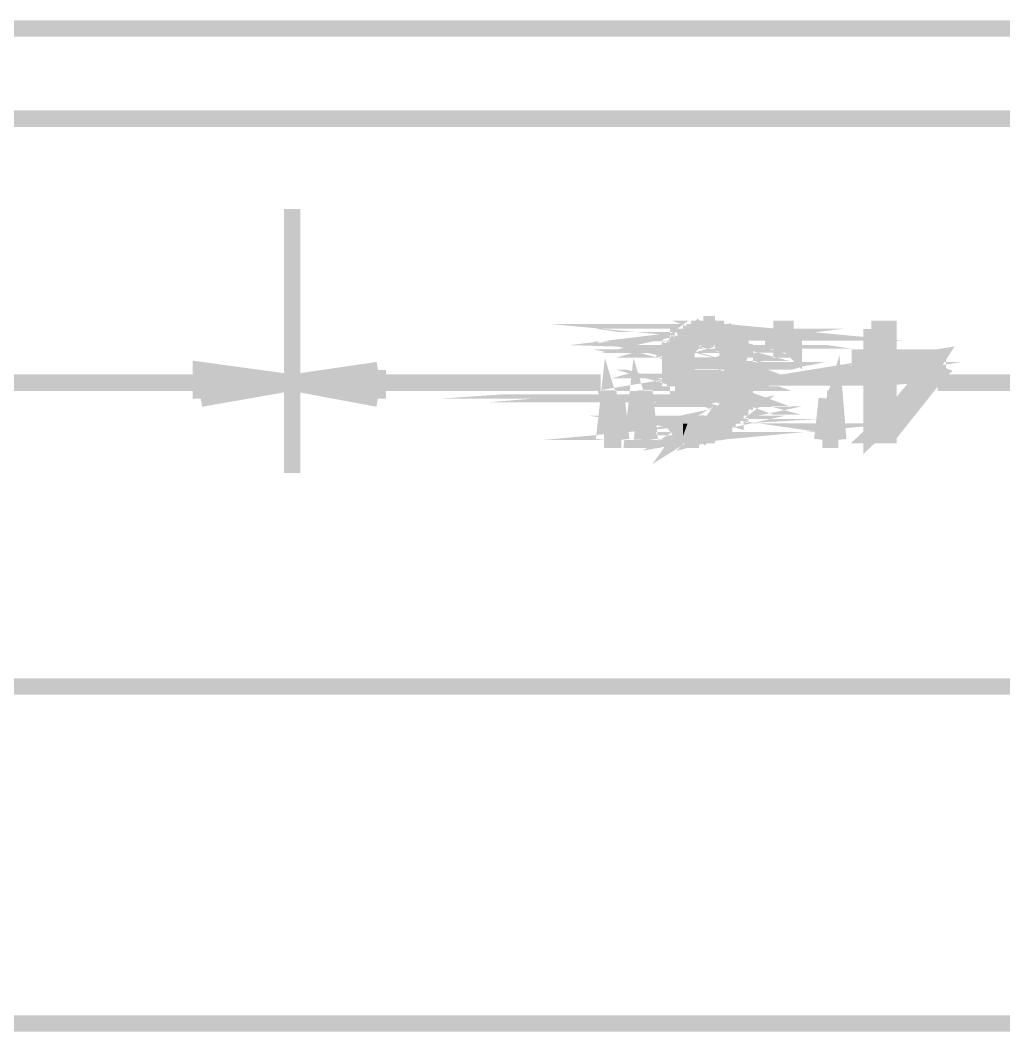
# Model space of a CAD drawing. Header units: inches. Extents: x -524 to 1067, y -71 to 1110.
# Drawn here: x 888.7 to 944.1, y -71.3 to -14.3 of the extents above; entities that cross this region are included whole.
import ezdxf

# ---------------------------------------------------------------- set-up
doc = ezdxf.new("R2010")
doc.units = ezdxf.units.IN
doc.header["$MEASUREMENT"] = 0
doc.layers.add('H', color=7, linetype='Continuous')
doc.layers.add('P', color=7, linetype='Continuous')

msp = doc.modelspace()

# ---------------------------------------------------------------- hatches: boundary and pattern name
at = {"layer": 'H', "linetype": 'Continuous'}
for points in [[(926.2880722165153, -31.92936396956508), (926.4815136245745, -31.6702254795234), (926.9961407667704, -31.6702254795234), (927.1895821748296, -31.47678407146412), (927.8976507250843, -31.47678407146412), (927.8976507250843, -31.6702254795234), (928.346580785297, -31.6702254795234), (928.6057192753392, -31.92936396956508), (926.2880722165153, -31.92936396956508)], [(931.1168077422217, -32.82722408999123), (931.1168077422217, -31.6702254795234), (932.2738063526895, -31.6702254795234), (932.2738063526895, -32.82722408999123), (931.1168077422217, -32.82722408999123)], [(936.7193089001655, -33.27980398809219), (936.7193089001655, -31.6702254795234), (937.6171690205915, -31.6702254795234), (937.6171690205915, -33.27980398809219), (936.7193089001655, -33.27980398809219)], [(925.5800036662608, -32.82722408999123), (925.5800036662608, -32.63743251981989), (926.7406521146163, -32.37829402977821), (926.4815136245745, -32.63743251981989), (925.5800036662608, -32.82722408999123)], [(925.5800036662608, -32.63743251981989), (925.7734450743201, -32.37829402977821), (926.7406521146163, -32.37829402977821), (925.5800036662608, -32.63743251981989)], [(925.7734450743201, -32.37829402977821), (926.9961407667704, -32.11915553973648), (926.9961407667704, -32.37829402977821), (925.7734450743201, -32.37829402977821)], [(925.7734450743201, -32.37829402977821), (926.9961407667704, -32.11915553973648), (927.4487206648714, -32.11915553973648), (925.7734450743201, -32.37829402977821)], [(925.7734450743201, -32.37829402977821), (925.7734450743201, -32.11915553973648), (927.4487206648714, -32.11915553973648), (925.7734450743201, -32.37829402977821)], [(926.0289337264735, -32.11915553973648), (928.7991606833982, -31.92936396956508), (928.7991606833982, -32.11915553973648), (926.0289337264735, -32.11915553973648)], [(926.0289337264735, -32.11915553973648), (926.0289337264735, -31.92936396956508), (928.7991606833982, -31.92936396956508), (926.0289337264735, -32.11915553973648)], [(927.8976507250843, -32.37829402977821), (927.6385122350425, -32.11915553973648), (929.05829917344, -32.37829402977821), (927.8976507250843, -32.37829402977821)], [(929.05829917344, -32.37829402977821), (927.6385122350425, -32.11915553973648), (929.05829917344, -32.11915553973648), (929.05829917344, -32.37829402977821)], [(928.346580785297, -32.63743251981989), (928.1567892151261, -32.37829402977821), (929.3137878255939, -32.37829402977821), (929.3137878255939, -32.63743251981989), (928.346580785297, -32.63743251981989)], [(926.2880722165153, -33.72873404830526), (925.3208651762191, -33.53529264024599), (925.3208651762191, -32.82722408999123), (925.5800036662608, -32.82722408999123), (926.4815136245745, -32.63743251981989), (926.2880722165153, -32.82722408999123), (926.2880722165153, -33.72873404830526)], [(928.6057192753392, -33.0863625800329), (928.6057192753392, -32.82722408999123), (928.346580785297, -32.63743251981989), (929.3137878255939, -32.63743251981989), (929.3137878255939, -32.82722408999123), (929.5072292336531, -32.82722408999123), (928.6057192753392, -33.0863625800329)], [(928.6057192753392, -33.0863625800329), (929.5072292336531, -32.82722408999123), (929.5072292336531, -33.0863625800329), (928.6057192753392, -33.0863625800329)], [(925.3208651762191, -34.24701102838862), (925.3208651762191, -33.53529264024599), (926.2880722165153, -33.72873404830526), (926.2880722165153, -33.98787253834694), (925.3208651762191, -34.24701102838862)], [(928.7991606833982, -34.24701102838862), (928.7991606833982, -33.27980398809219), (928.6057192753392, -33.0863625800329), (929.5072292336531, -33.27980398809219), (929.5072292336531, -33.98787253834694), (929.7663677236949, -33.98787253834694), (929.7663677236949, -34.24701102838862), (928.7991606833982, -34.24701102838862)], [(929.5072292336531, -33.27980398809219), (928.6057192753392, -33.0863625800329), (929.5072292336531, -33.0863625800329), (929.5072292336531, -33.27980398809219)], [(936.0112403499108, -33.98787253834694), (940.387395977516, -33.27980398809219), (940.387395977516, -34.24701102838862), (939.934816079415, -33.98787253834694), (936.0112403499108, -33.98787253834694)], [(936.0112403499108, -33.98787253834694), (937.6171690205915, -33.27980398809219), (940.387395977516, -33.27980398809219), (936.0112403499108, -33.98787253834694)], [(936.0112403499108, -33.98787253834694), (936.0112403499108, -33.27980398809219), (937.6171690205915, -33.27980398809219), (936.0112403499108, -33.98787253834694)], [(898.928887408734, -35.59745104691573), (898.928887408734, -33.98787253834694), (904.0131115865943, -34.69594108860171), (898.928887408734, -35.59745104691573)], [(908.907544194283, -35.59745104691573), (904.0131115865943, -34.69594108860171), (908.907544194283, -33.98787253834694), (908.907544194283, -35.59745104691573)], [(926.4815136245745, -34.69594108860171), (925.5800036662608, -34.43680259856003), (925.3208651762191, -34.43680259856003), (925.3208651762191, -34.24701102838862), (926.2880722165153, -33.98787253834694), (926.2880722165153, -34.43680259856003), (926.4815136245745, -34.43680259856003), (926.4815136245745, -34.69594108860171)], [(937.6171690205915, -36.75444965738352), (939.934816079415, -33.98787253834694), (940.387395977516, -34.24701102838862), (937.6171690205915, -37.72165669768001), (936.7193089001655, -37.72165669768001), (937.6171690205915, -36.75444965738352)], [(937.6171690205915, -36.75444965738352), (936.7193089001655, -37.72165669768001), (936.7193089001655, -33.98787253834694), (937.6171690205915, -33.98787253834694), (937.6171690205915, -36.75444965738352)], [(925.5800036662608, -34.69594108860171), (925.5800036662608, -34.43680259856003), (926.4815136245745, -34.69594108860171), (925.5800036662608, -34.69594108860171)], [(925.5800036662608, -34.88938249666098), (926.9961407667704, -34.69594108860171), (926.9961407667704, -34.88938249666098), (925.5800036662608, -34.88938249666098)], [(925.5800036662608, -34.88938249666098), (925.5800036662608, -34.69594108860171), (926.9961407667704, -34.69594108860171), (925.5800036662608, -34.88938249666098)], [(928.1567892151261, -34.88938249666098), (928.1567892151261, -34.69594108860171), (928.346580785297, -34.69594108860171), (929.5072292336531, -34.88938249666098), (928.1567892151261, -34.88938249666098)], [(929.5072292336531, -34.88938249666098), (928.346580785297, -34.69594108860171), (929.5072292336531, -34.69594108860171), (929.5072292336531, -34.88938249666098)], [(928.6057192753392, -34.69594108860171), (928.7991606833982, -34.43680259856003), (929.7663677236949, -34.43680259856003), (929.5072292336531, -34.69594108860171), (928.6057192753392, -34.69594108860171)], [(928.7991606833982, -34.43680259856003), (929.7663677236949, -34.24701102838862), (929.7663677236949, -34.43680259856003), (928.7991606833982, -34.43680259856003)], [(928.7991606833982, -34.43680259856003), (928.7991606833982, -34.24701102838862), (929.7663677236949, -34.24701102838862), (928.7991606833982, -34.43680259856003)], [(925.7734450743201, -35.14487114881478), (929.5072292336531, -34.88938249666098), (929.5072292336531, -35.14487114881478), (925.7734450743201, -35.14487114881478)], [(925.7734450743201, -35.14487114881478), (925.7734450743201, -34.88938249666098), (929.5072292336531, -34.88938249666098), (925.7734450743201, -35.14487114881478)], [(926.9961407667704, -35.59745104691573), (926.7406521146163, -35.40400963885646), (926.2880722165153, -35.40400963885646), (926.0289337264735, -35.14487114881478), (928.6057192753392, -35.14487114881478), (928.6057192753392, -35.40400963885646), (927.8976507250843, -35.40400963885646), (927.6385122350425, -35.59745104691573), (926.9961407667704, -35.59745104691573)], [(928.7991606833982, -35.40400963885646), (928.7991606833982, -35.14487114881478), (929.5072292336531, -35.14487114881478), (929.5072292336531, -35.59745104691573), (928.6057192753392, -35.85293969906953), (928.6057192753392, -35.59745104691573), (928.7991606833982, -35.40400963885646)], [(921.6527780988683, -37.91509810573928), (921.8462195069276, -35.59745104691573), (922.3608466491235, -35.59745104691573), (922.5542880571822, -37.91509810573928), (921.6527780988683, -37.91509810573928)], [(923.2623566074371, -37.91509810573928), (923.5214950974789, -35.59745104691573), (923.9704251576918, -35.59745104691573), (924.163866565751, -37.91509810573928), (923.2623566074371, -37.91509810573928)], [(929.3137878255939, -36.30551959717049), (928.6057192753392, -36.11207818911121), (928.6057192753392, -35.85293969906953), (929.5072292336531, -35.59745104691573), (929.5072292336531, -35.85293969906953), (929.3137878255939, -36.11207818911121), (929.3137878255939, -36.30551959717049)], [(933.9490819432408, -37.91509810573928), (934.1425233513, -35.59745104691573), (934.5914534115129, -35.59745104691573), (934.8505919015547, -37.91509810573928), (933.9490819432408, -37.91509810573928)], [(928.346580785297, -36.56465808721217), (928.346580785297, -36.30551959717049), (928.6057192753392, -36.11207818911121), (929.3137878255939, -36.30551959717049), (929.05829917344, -36.56465808721217), (929.05829917344, -36.75444965738352), (928.1567892151261, -36.56465808721217), (928.346580785297, -36.56465808721217)], [(926.0289337264735, -37.72165669768001), (926.2880722165153, -37.01358814742525), (926.4815136245745, -37.01358814742525), (926.7406521146163, -37.27272663746692), (926.0289337264735, -37.72165669768001)], [(926.0289337264735, -37.72165669768001), (926.0289337264735, -37.01358814742525), (926.2880722165153, -37.01358814742525), (926.0289337264735, -37.72165669768001)], [(926.9961407667704, -37.27272663746692), (927.1895821748296, -37.01358814742525), (928.6057192753392, -37.27272663746692), (926.9961407667704, -37.27272663746692)], [(928.6057192753392, -37.27272663746692), (927.1895821748296, -37.01358814742525), (928.6057192753392, -37.01358814742525), (928.6057192753392, -37.27272663746692)], [(927.6385122350425, -37.01358814742525), (927.8976507250843, -36.75444965738352), (928.1567892151261, -36.75444965738352), (928.1567892151261, -36.56465808721217), (929.05829917344, -36.75444965738352), (928.7991606833982, -36.75444965738352), (928.7991606833982, -37.01358814742525), (927.6385122350425, -37.01358814742525)], [(926.0289337264735, -37.72165669768001), (928.346580785297, -37.27272663746692), (928.6057192753392, -37.27272663746692), (928.346580785297, -37.27272663746692), (928.346580785297, -37.46251820763828), (926.0289337264735, -37.72165669768001)], [(926.0289337264735, -37.72165669768001), (926.7406521146163, -37.27272663746692), (928.6057192753392, -37.27272663746692), (926.0289337264735, -37.72165669768001)], [(926.0289337264735, -37.72165669768001), (927.8976507250843, -37.46251820763828), (927.8976507250843, -37.72165669768001), (926.0289337264735, -37.72165669768001)], [(926.0289337264735, -37.72165669768001), (927.8976507250843, -37.46251820763828), (928.346580785297, -37.46251820763828), (926.0289337264735, -37.72165669768001)], [(926.2880722165153, -37.91509810573928), (926.0289337264735, -37.72165669768001), (927.1895821748296, -37.72165669768001), (926.9961407667704, -37.91509810573928), (926.2880722165153, -37.91509810573928)]]:
    msp.add_hatch(color=256, dxfattribs=at).paths.add_polyline_path(points)

# ---------------------------------------------------------------- linework, layer by layer
at = {"layer": 'P', "const_width": 0.927058823529412}
for points in [[(952.8771412299475, -14.73862751750396), (372.1112866676501, -14.73862751750396)], [(957.9613654078075, -19.82285169536408), (366.9613654078075, -19.82285169536408)], [(904.0131115865943, -24.91072571111214), (904.0131115865943, -39.78016526646184)], [(904.0131115865943, -24.91072571111214), (904.0131115865943, -39.78016526646184)], [(926.4815136245745, -31.6702254795234), (928.5400221933567, -31.86366688758268), (926.2223751345332, -31.86366688758268), (926.4815136245745, -31.6702254795234)], [(927.1895821748296, -31.41108698948172), (927.8319536431018, -31.6702254795234), (926.9304436847879, -31.6702254795234)], [(926.7406521146163, -31.6702254795234), (928.346580785297, -31.6702254795234), (926.4815136245745, -31.6702254795234)], [(926.4815136245745, -31.6702254795234), (926.7406521146163, -31.6702254795234)], [(928.346580785297, -31.6702254795234), (926.4815136245745, -31.6702254795234)], [(926.4815136245745, -31.6702254795234), (928.346580785297, -31.6702254795234)], [(926.4815136245745, -31.6702254795234), (928.346580785297, -31.6702254795234)], [(928.346580785297, -31.6702254795234), (926.4815136245745, -31.6702254795234), (926.4815136245745, -31.6702254795234), (928.346580785297, -31.6702254795234)], [(926.4815136245745, -31.6702254795234), (928.5400221933567, -31.86366688758268), (928.346580785297, -31.6702254795234)], [(928.0910921331435, -31.6702254795234), (926.7406521146163, -31.6702254795234), (926.9304436847879, -31.6702254795234)], [(928.0910921331435, -31.6702254795234), (926.7406521146163, -31.6702254795234)], [(926.7406521146163, -31.6702254795234), (928.346580785297, -31.6702254795234), (928.0910921331435, -31.6702254795234)], [(926.9304436847879, -31.6702254795234), (927.1895821748296, -31.41108698948172)], [(927.8319536431018, -31.6702254795234), (926.9304436847879, -31.6702254795234), (928.0910921331435, -31.6702254795234), (927.8319536431018, -31.6702254795234)], [(926.9304436847879, -31.6702254795234), (928.0910921331435, -31.6702254795234)], [(927.6385122350425, -31.41108698948172), (927.3830235828889, -31.41108698948172), (927.1895821748296, -31.41108698948172), (927.3830235828889, -31.41108698948172)], [(927.6385122350425, -31.41108698948172), (927.1895821748296, -31.41108698948172)], [(927.1895821748296, -31.41108698948172), (927.8319536431018, -31.41108698948172)], [(927.1895821748296, -31.41108698948172), (927.8319536431018, -31.41108698948172)], [(927.8319536431018, -31.41108698948172), (927.1895821748296, -31.41108698948172), (927.1895821748296, -31.41108698948172), (927.8319536431018, -31.41108698948172)], [(927.1895821748296, -31.41108698948172), (927.8319536431018, -31.6702254795234), (927.8319536431018, -31.41108698948172)], [(927.3830235828889, -31.41108698948172), (927.6385122350425, -31.41108698948172)], [(927.8319536431018, -31.41108698948172), (927.6385122350425, -31.41108698948172)], [(928.346580785297, -31.6702254795234), (928.346580785297, -31.6702254795234)], [(931.1168077422217, -31.6702254795234), (932.2738063526895, -31.6702254795234), (931.1168077422217, -31.6702254795234), (931.1168077422217, -31.6702254795234), (932.2738063526895, -31.6702254795234)], [(931.1168077422217, -31.6702254795234), (932.2738063526895, -32.82722408999123), (932.2738063526895, -31.6702254795234)], [(931.1168077422217, -31.6702254795234), (932.2738063526895, -32.82722408999123)], [(931.1168077422217, -32.82722408999123), (931.1168077422217, -31.6702254795234)], [(937.6171690205915, -33.27980398809218), (936.653611818183, -31.6702254795234)], [(936.653611818183, -31.6702254795234), (936.653611818183, -33.27980398809218)], [(937.6171690205915, -33.27980398809218), (936.653611818183, -31.6702254795234)], [(936.653611818183, -31.6702254795234), (937.6171690205915, -31.6702254795234), (937.6171690205915, -33.27980398809218)], [(925.7734450743201, -32.31259694779581), (927.1895821748296, -32.11915553973648), (927.3830235828889, -32.11915553973648), (925.7734450743201, -32.31259694779581)], [(925.7734450743201, -32.31259694779581), (927.1895821748296, -32.11915553973648), (926.9304436847879, -32.11915553973648)], [(926.7406521146163, -32.31259694779581), (926.4815136245745, -32.57173543783749), (925.5800036662608, -32.57173543783749), (926.7406521146163, -32.31259694779581)], [(927.8319536431018, -32.31259694779581), (928.9926020914579, -32.31259694779581), (927.6385122350425, -32.11915553973648)], [(926.7406521146163, -32.31259694779581), (925.5800036662608, -32.57173543783749), (925.7734450743201, -32.31259694779581)], [(929.2480907436113, -32.31259694779581), (928.346580785297, -32.57173543783749), (929.2480907436113, -32.57173543783749), (929.2480907436113, -32.31259694779581)], [(926.9304436847879, -32.11915553973648), (925.7734450743201, -32.31259694779581), (926.9304436847879, -32.11915553973648)], [(926.9304436847879, -32.11915553973648), (925.7734450743201, -32.31259694779581)], [(927.3830235828889, -32.11915553973648), (925.7734450743201, -32.11915553973648), (928.9926020914579, -32.11915553973648)], [(927.3830235828889, -32.11915553973648), (925.7734450743201, -32.11915553973648), (925.7734450743201, -32.31259694779581), (927.3830235828889, -32.11915553973648)], [(925.7734450743201, -32.11915553973648), (928.9926020914579, -32.11915553973648), (926.0289337264735, -32.11915553973648), (925.7734450743201, -32.11915553973648)], [(926.9304436847879, -32.31259694779581), (925.7734450743201, -32.31259694779581)], [(925.7734450743201, -32.31259694779581), (926.9304436847879, -32.31259694779581)], [(926.7406521146163, -32.31259694779581), (925.7734450743201, -32.31259694779581), (926.7406521146163, -32.31259694779581), (926.7406521146163, -32.31259694779581), (925.7734450743201, -32.31259694779581)], [(926.9304436847879, -32.31259694779581), (925.7734450743201, -32.31259694779581)], [(925.7734450743201, -32.31259694779581), (925.7734450743201, -32.31259694779581), (926.9304436847879, -32.31259694779581)], [(926.0289337264735, -32.11915553973648), (928.7991606833982, -32.11915553973648), (928.7991606833982, -31.86366688758268)], [(928.7991606833982, -31.86366688758268), (926.0289337264735, -32.11915553973648)], [(926.0289337264735, -31.86366688758268), (928.7991606833982, -31.86366688758268)], [(928.7991606833982, -31.86366688758268), (926.0289337264735, -32.11915553973648)], [(926.0289337264735, -32.11915553973648), (926.0289337264735, -31.86366688758268)], [(928.9926020914579, -32.11915553973648), (926.0289337264735, -32.11915553973648), (928.7991606833982, -32.11915553973648)], [(926.2223751345332, -31.86366688758268), (928.7991606833982, -31.86366688758268), (926.2223751345332, -31.86366688758268)], [(928.5400221933567, -31.86366688758268), (926.2223751345332, -31.86366688758268), (928.5400221933567, -31.86366688758268), (928.5400221933567, -31.86366688758268), (926.2223751345332, -31.86366688758268), (928.5400221933567, -31.86366688758268)], [(926.2223751345332, -31.86366688758268), (926.2223751345332, -31.86366688758268), (928.5400221933567, -31.86366688758268)], [(926.2223751345332, -31.86366688758268), (928.7991606833982, -31.86366688758268), (928.5400221933567, -31.86366688758268)], [(928.0910921331435, -32.31259694779581), (929.2480907436113, -32.31259694779581), (928.0910921331435, -32.31259694779581), (929.2480907436113, -32.31259694779581), (928.346580785297, -32.57173543783749), (928.0910921331435, -32.31259694779581)], [(928.9926020914579, -32.11915553973648), (927.3830235828889, -32.11915553973648)], [(927.3830235828889, -32.11915553973648), (928.9926020914579, -32.11915553973648)], [(928.9926020914579, -32.11915553973648), (927.3830235828889, -32.11915553973648)], [(927.6385122350425, -32.11915553973648), (927.8319536431018, -32.31259694779581)], [(927.6385122350425, -32.11915553973648), (928.9926020914579, -32.31259694779581), (927.6385122350425, -32.11915553973648)], [(927.6385122350425, -32.11915553973648), (928.9926020914579, -32.11915553973648), (928.9926020914579, -32.31259694779581), (927.6385122350425, -32.11915553973648)], [(927.8319536431018, -32.31259694779581), (928.9926020914579, -32.31259694779581), (928.0910921331435, -32.31259694779581), (927.8319536431018, -32.31259694779581)], [(928.9926020914579, -32.31259694779581), (928.0910921331435, -32.31259694779581), (929.2480907436113, -32.31259694779581)], [(928.7991606833982, -32.11915553973648), (928.9926020914579, -32.11915553973648)], [(929.2480907436113, -32.31259694779581), (928.9926020914579, -32.31259694779581)], [(926.2223751345332, -32.82722408999123), (925.3208651762191, -32.82722408999123), (926.2223751345332, -33.0206654980505), (926.2223751345332, -32.82722408999123)], [(926.2223751345332, -32.82722408999123), (925.5800036662608, -32.82722408999123), (926.4815136245745, -32.57173543783749)], [(926.2223751345332, -32.82722408999123), (925.3208651762191, -32.82722408999123)], [(925.3208651762191, -32.82722408999123), (925.5800036662608, -32.82722408999123)], [(925.3208651762191, -32.82722408999123), (926.2223751345332, -33.0206654980505)], [(925.3208651762191, -33.0206654980505), (925.3208651762191, -32.82722408999123)], [(926.4815136245745, -32.57173543783749), (925.5800036662608, -32.57173543783749)], [(925.5800036662608, -32.57173543783749), (926.4815136245745, -32.57173543783749), (926.4815136245745, -32.57173543783749), (925.5800036662608, -32.57173543783749)], [(926.4815136245745, -32.57173543783749), (925.5800036662608, -32.57173543783749)], [(925.5800036662608, -32.57173543783749), (925.5800036662608, -32.57173543783749)], [(926.4815136245745, -32.57173543783749), (925.5800036662608, -32.57173543783749)], [(925.5800036662608, -32.57173543783749), (926.4815136245745, -32.57173543783749), (926.4815136245745, -32.57173543783749), (925.5800036662608, -32.57173543783749)], [(926.4815136245745, -32.57173543783749), (925.5800036662608, -32.82722408999123)], [(925.5800036662608, -32.82722408999123), (925.5800036662608, -32.57173543783749)], [(926.2223751345332, -32.82722408999123), (925.5800036662608, -32.82722408999123)], [(925.5800036662608, -32.82722408999123), (926.2223751345332, -32.82722408999123)], [(925.5800036662608, -32.82722408999123), (926.2223751345332, -32.82722408999123)], [(926.4815136245745, -32.57173543783749), (926.2223751345332, -32.82722408999123)], [(926.2223751345332, -32.82722408999123), (926.2223751345332, -32.82722408999123)], [(928.346580785297, -32.57173543783749), (929.2480907436113, -32.82722408999123), (928.5400221933567, -32.82722408999123)], [(928.346580785297, -32.57173543783749), (929.2480907436113, -32.57173543783749)], [(929.2480907436113, -32.57173543783749), (928.346580785297, -32.57173543783749)], [(928.346580785297, -32.57173543783749), (929.2480907436113, -32.57173543783749)], [(929.2480907436113, -32.57173543783749), (928.346580785297, -32.57173543783749)], [(928.346580785297, -32.57173543783749), (928.346580785297, -32.57173543783749)], [(929.2480907436113, -32.57173543783749), (928.346580785297, -32.57173543783749)], [(928.346580785297, -32.57173543783749), (929.2480907436113, -32.82722408999123)], [(928.5400221933567, -32.82722408999123), (928.346580785297, -32.57173543783749)], [(929.5072292336531, -32.82722408999123), (928.5400221933567, -33.0206654980505), (929.5072292336531, -32.82722408999123)], [(929.2480907436113, -32.82722408999123), (928.5400221933567, -32.82722408999123)], [(928.5400221933567, -32.82722408999123), (929.5072292336531, -32.82722408999123)], [(928.5400221933567, -32.82722408999123), (929.5072292336531, -32.82722408999123)], [(929.5072292336531, -32.82722408999123), (928.5400221933567, -33.0206654980505), (928.5400221933567, -32.82722408999123)], [(929.2480907436113, -32.82722408999123), (929.2480907436113, -32.57173543783749)], [(929.5072292336531, -32.82722408999123), (929.2480907436113, -32.82722408999123)], [(932.2738063526895, -32.82722408999123), (931.1168077422217, -32.82722408999123)], [(926.2223751345332, -33.27980398809218), (925.3208651762191, -33.27980398809218), (926.2223751345332, -33.47324539615147), (926.2223751345332, -33.27980398809218)], [(925.3208651762191, -33.27980398809218), (926.2223751345332, -33.47324539615147), (925.3208651762191, -33.47324539615147), (925.3208651762191, -33.27980398809218)], [(925.3208651762191, -33.0206654980505), (926.2223751345332, -33.27980398809218), (925.3208651762191, -33.27980398809218), (925.3208651762191, -33.0206654980505)], [(926.2223751345332, -33.0206654980505), (925.3208651762191, -33.0206654980505)], [(926.2223751345332, -33.0206654980505), (925.3208651762191, -33.0206654980505)], [(925.3208651762191, -33.0206654980505), (926.2223751345332, -33.27980398809218), (926.2223751345332, -33.0206654980505)], [(925.3208651762191, -33.47324539615147), (926.2223751345332, -33.72873404830527), (925.3208651762191, -33.47324539615147)], [(926.2223751345332, -33.47324539615147), (925.3208651762191, -33.47324539615147), (926.2223751345332, -33.47324539615147), (926.2223751345332, -33.47324539615147), (925.3208651762191, -33.47324539615147), (926.2223751345332, -33.47324539615147)], [(925.3208651762191, -33.47324539615147), (925.3208651762191, -33.47324539615147), (926.2223751345332, -33.47324539615147)], [(925.3208651762191, -33.47324539615147), (926.2223751345332, -33.72873404830527), (926.2223751345332, -33.47324539615147)], [(929.5072292336531, -33.0206654980505), (928.5400221933567, -33.0206654980505), (929.5072292336531, -33.27980398809218), (929.5072292336531, -33.0206654980505)], [(929.5072292336531, -33.27980398809218), (928.7991606833982, -33.47324539615147), (929.5072292336531, -33.47324539615147), (929.5072292336531, -33.27980398809218)], [(928.5400221933567, -33.0206654980505), (929.5072292336531, -33.27980398809218), (928.5400221933567, -33.0206654980505), (929.5072292336531, -33.27980398809218)], [(929.5072292336531, -33.27980398809218), (928.7991606833982, -33.27980398809218), (928.5400221933567, -33.0206654980505)], [(929.5072292336531, -33.0206654980505), (928.5400221933567, -33.0206654980505)], [(928.5400221933567, -33.0206654980505), (929.5072292336531, -33.0206654980505)], [(929.5072292336531, -33.0206654980505), (928.5400221933567, -33.0206654980505), (928.5400221933567, -33.0206654980505)], [(928.5400221933567, -33.0206654980505), (929.5072292336531, -33.0206654980505)], [(929.5072292336531, -33.27980398809218), (928.7991606833982, -33.27980398809218)], [(928.7991606833982, -33.27980398809218), (929.5072292336531, -33.27980398809218), (929.5072292336531, -33.27980398809218), (928.7991606833982, -33.27980398809218)], [(929.5072292336531, -33.27980398809218), (928.7991606833982, -33.47324539615147), (928.7991606833982, -33.27980398809218)], [(928.7991606833982, -33.47324539615147), (929.5072292336531, -33.47324539615147), (928.7991606833982, -33.47324539615147), (928.7991606833982, -33.47324539615147), (929.5072292336531, -33.47324539615147)], [(928.7991606833982, -33.47324539615147), (929.5072292336531, -33.72873404830527), (929.5072292336531, -33.47324539615147)], [(928.7991606833982, -33.47324539615147), (929.5072292336531, -33.72873404830527)], [(928.7991606833982, -33.72873404830527), (928.7991606833982, -33.47324539615147)], [(936.0112403499108, -33.27980398809218), (937.6171690205915, -33.27980398809218), (936.0112403499108, -33.98787253834695), (936.0112403499108, -33.27980398809218)], [(936.0112403499108, -33.98787253834695), (939.934816079415, -33.98787253834695), (940.387395977516, -33.27980398809218), (936.0112403499108, -33.98787253834695)], [(940.387395977516, -33.27980398809218), (936.0112403499108, -33.98787253834695)], [(936.0112403499108, -33.98787253834695), (937.6171690205915, -33.27980398809218)], [(936.0112403499108, -33.27980398809218), (936.653611818183, -33.27980398809218), (936.0112403499108, -33.27980398809218), (936.0112403499108, -33.27980398809218), (936.653611818183, -33.27980398809218)], [(936.0112403499108, -33.27980398809218), (937.6171690205915, -33.27980398809218)], [(937.6171690205915, -33.27980398809218), (936.653611818183, -33.27980398809218)], [(936.653611818183, -33.27980398809218), (937.6171690205915, -33.27980398809218)], [(940.387395977516, -33.27980398809218), (937.6171690205915, -33.27980398809218)], [(937.6171690205915, -33.27980398809218), (940.387395977516, -33.27980398809218), (940.387395977516, -33.27980398809218), (937.6171690205915, -33.27980398809218)], [(939.934816079415, -33.98787253834695), (940.387395977516, -33.27980398809218)], [(940.387395977516, -33.27980398809218), (940.387395977516, -34.18131394640628)], [(898.8631903267515, -35.59745104691574), (898.8631903267515, -33.98787253834695), (904.0131115865943, -34.6959410886017)], [(908.8418471123005, -33.98787253834695), (904.0131115865943, -34.6959410886017)], [(908.8418471123005, -35.59745104691574), (908.8418471123005, -33.98787253834695)], [(922.5542880571822, -37.91509810573929), (921.8462195069276, -35.59745104691574), (921.5870810168863, -37.91509810573929)], [(926.2223751345332, -33.72873404830527), (925.3208651762191, -33.98787253834695), (926.2223751345332, -33.98787253834695)], [(923.1966595254548, -37.91509810573929), (924.163866565751, -37.91509810573929), (923.4557980154966, -35.59745104691574), (923.1966595254548, -37.91509810573929)], [(925.3208651762191, -33.72873404830527), (926.2223751345332, -33.72873404830527), (925.3208651762191, -33.98787253834695), (925.3208651762191, -33.72873404830527)], [(929.7006706417123, -33.98787253834695), (928.7991606833982, -34.18131394640628), (929.7006706417123, -34.18131394640628), (929.7006706417123, -33.98787253834695)], [(926.2223751345332, -33.98787253834695), (925.3208651762191, -34.18131394640628), (926.2223751345332, -33.98787253834695)], [(925.3208651762191, -33.98787253834695), (926.2223751345332, -33.98787253834695)], [(926.2223751345332, -33.98787253834695), (925.3208651762191, -33.98787253834695)], [(925.3208651762191, -33.98787253834695), (925.3208651762191, -33.98787253834695)], [(926.2223751345332, -33.98787253834695), (925.3208651762191, -33.98787253834695)], [(925.3208651762191, -33.98787253834695), (926.2223751345332, -33.98787253834695), (926.2223751345332, -33.98787253834695), (925.3208651762191, -33.98787253834695)], [(926.2223751345332, -33.98787253834695), (925.3208651762191, -34.18131394640628), (925.3208651762191, -33.98787253834695)], [(928.7991606833982, -33.98787253834695), (929.7006706417123, -33.98787253834695), (928.7991606833982, -34.18131394640628), (928.7991606833982, -33.98787253834695)], [(926.2223751345332, -33.98787253834695), (926.2223751345332, -33.72873404830527)], [(928.7991606833982, -33.72873404830527), (929.5072292336531, -33.98787253834695), (928.7991606833982, -33.98787253834695), (928.7991606833982, -33.72873404830527)], [(929.5072292336531, -33.72873404830527), (928.7991606833982, -33.72873404830527)], [(929.5072292336531, -33.72873404830527), (928.7991606833982, -33.72873404830527)], [(928.7991606833982, -33.72873404830527), (929.5072292336531, -33.98787253834695), (929.5072292336531, -33.72873404830527)], [(929.5072292336531, -33.98787253834695), (928.7991606833982, -33.98787253834695), (929.7006706417123, -33.98787253834695), (929.5072292336531, -33.98787253834695)], [(933.8833848612583, -37.91509810573929), (934.5914534115129, -35.59745104691574), (934.7848948195726, -37.91509810573929)], [(937.6171690205915, -33.98787253834695), (936.653611818183, -33.98787253834695), (937.6171690205915, -36.75444965738352)], [(936.653611818183, -33.98787253834695), (937.6171690205915, -36.75444965738352)], [(937.6171690205915, -36.75444965738352), (936.653611818183, -37.65595961569761), (936.653611818183, -33.98787253834695)], [(939.934816079415, -33.98787253834695), (940.387395977516, -34.18131394640628), (937.6171690205915, -36.75444965738352)], [(937.6171690205915, -36.75444965738352), (939.934816079415, -33.98787253834695)], [(937.6171690205915, -36.75444965738352), (937.6171690205915, -33.98787253834695)], [(940.387395977516, -34.18131394640628), (939.934816079415, -33.98787253834695)], [(926.4815136245745, -34.43680259856002), (925.5800036662608, -34.43680259856002), (926.4815136245745, -34.6959410886017), (926.4815136245745, -34.43680259856002)], [(925.3208651762191, -34.18131394640628), (926.2223751345332, -34.43680259856002), (925.3208651762191, -34.43680259856002), (925.3208651762191, -34.18131394640628)], [(926.2223751345332, -34.18131394640628), (925.3208651762191, -34.18131394640628)], [(925.3208651762191, -34.18131394640628), (926.2223751345332, -34.43680259856002), (926.2223751345332, -34.18131394640628)], [(926.2223751345332, -34.43680259856002), (925.3208651762191, -34.43680259856002), (926.4815136245745, -34.43680259856002), (926.2223751345332, -34.43680259856002)], [(925.3208651762191, -34.43680259856002), (926.4815136245745, -34.43680259856002), (925.5800036662608, -34.43680259856002), (925.3208651762191, -34.43680259856002)], [(925.5800036662608, -34.43680259856002), (926.4815136245745, -34.6959410886017), (925.5800036662608, -34.43680259856002), (926.4815136245745, -34.6959410886017)], [(925.5800036662608, -34.6959410886017), (925.5800036662608, -34.43680259856002)], [(929.7006706417123, -34.18131394640628), (928.7991606833982, -34.43680259856002), (929.7006706417123, -34.18131394640628), (928.7991606833982, -34.43680259856002), (929.7006706417123, -34.43680259856002), (929.7006706417123, -34.18131394640628)], [(929.5072292336531, -34.6959410886017), (928.7991606833982, -34.43680259856002), (929.7006706417123, -34.43680259856002)], [(928.7991606833982, -34.18131394640628), (929.7006706417123, -34.18131394640628), (928.7991606833982, -34.43680259856002), (928.7991606833982, -34.18131394640628)], [(928.5400221933567, -34.6959410886017), (929.5072292336531, -34.6959410886017), (928.7991606833982, -34.43680259856002)], [(928.7991606833982, -34.43680259856002), (928.5400221933567, -34.6959410886017)], [(928.7991606833982, -34.18131394640628), (929.7006706417123, -34.18131394640628)], [(929.7006706417123, -34.18131394640628), (928.7991606833982, -34.18131394640628)], [(928.7991606833982, -34.43680259856002), (929.7006706417123, -34.43680259856002), (928.7991606833982, -34.43680259856002), (928.7991606833982, -34.43680259856002), (929.7006706417123, -34.43680259856002)], [(928.7991606833982, -34.43680259856002), (928.7991606833982, -34.43680259856002), (929.7006706417123, -34.43680259856002)], [(929.7006706417123, -34.43680259856002), (929.5072292336531, -34.6959410886017)], [(940.387395977516, -34.18131394640628), (937.6171690205915, -36.75444965738352)], [(937.6171690205915, -37.65595961569761), (940.387395977516, -34.18131394640628)], [(898.8631903267515, -34.6959410886017), (681.7124353475945, -34.6959410886017)], [(904.0131115865943, -34.6959410886017), (898.8631903267515, -35.59745104691574)], [(904.0131115865943, -34.6959410886017), (908.8418471123005, -35.59745104691574)], [(908.8418471123005, -34.6959410886017), (921.3936396088266, -34.6959410886017)], [(928.5400221933567, -35.33831255687406), (926.2223751345332, -35.33831255687406), (928.5400221933567, -35.14487114881479)], [(925.7734450743201, -34.88938249666099), (929.5072292336531, -34.88938249666099), (925.7734450743201, -35.14487114881479), (925.7734450743201, -34.88938249666099)], [(926.2223751345332, -35.33831255687406), (928.5400221933567, -35.14487114881479), (926.0289337264735, -35.14487114881479)], [(925.5800036662608, -34.88938249666099), (926.7406521146163, -34.6959410886017), (925.5800036662608, -34.6959410886017)], [(926.9304436847879, -34.6959410886017), (925.5800036662608, -34.88938249666099), (926.9304436847879, -34.6959410886017)], [(926.9304436847879, -34.6959410886017), (925.5800036662608, -34.88938249666099)], [(925.5800036662608, -34.88938249666099), (926.7406521146163, -34.6959410886017)], [(925.5800036662608, -34.6959410886017), (925.5800036662608, -34.88938249666099)], [(926.7406521146163, -34.6959410886017), (925.5800036662608, -34.6959410886017)], [(925.5800036662608, -34.6959410886017), (926.7406521146163, -34.6959410886017), (926.7406521146163, -34.6959410886017), (925.5800036662608, -34.6959410886017)], [(926.4815136245745, -34.6959410886017), (925.5800036662608, -34.6959410886017)], [(926.4815136245745, -34.6959410886017), (925.5800036662608, -34.6959410886017)], [(926.9304436847879, -34.88938249666099), (925.5800036662608, -34.88938249666099), (927.1895821748296, -34.88938249666099), (926.9304436847879, -34.88938249666099)], [(925.5800036662608, -34.88938249666099), (927.1895821748296, -34.88938249666099)], [(925.7734450743201, -34.88938249666099), (925.5800036662608, -34.88938249666099)], [(925.7734450743201, -35.14487114881479), (928.7991606833982, -35.14487114881479), (929.5072292336531, -34.88938249666099), (925.7734450743201, -35.14487114881479)], [(927.1895821748296, -34.88938249666099), (925.7734450743201, -34.88938249666099)], [(925.7734450743201, -34.88938249666099), (927.1895821748296, -34.88938249666099)], [(927.3830235828889, -34.88938249666099), (925.7734450743201, -34.88938249666099)], [(925.7734450743201, -34.88938249666099), (927.3830235828889, -34.88938249666099)], [(927.1895821748296, -34.88938249666099), (925.7734450743201, -34.88938249666099)], [(927.3830235828889, -34.88938249666099), (925.7734450743201, -34.88938249666099), (929.5072292336531, -34.88938249666099), (927.3830235828889, -34.88938249666099)], [(926.0289337264735, -35.14487114881479), (925.7734450743201, -35.14487114881479), (928.7991606833982, -35.14487114881479)], [(929.5072292336531, -35.14487114881479), (928.7991606833982, -35.33831255687406), (929.5072292336531, -35.33831255687406), (929.5072292336531, -35.14487114881479)], [(926.0289337264735, -35.14487114881479), (926.2223751345332, -35.33831255687406)], [(928.5400221933567, -35.14487114881479), (926.0289337264735, -35.14487114881479)], [(926.0289337264735, -35.14487114881479), (928.7991606833982, -35.14487114881479), (928.5400221933567, -35.14487114881479)], [(926.0289337264735, -35.14487114881479), (928.7991606833982, -35.14487114881479)], [(928.7991606833982, -35.14487114881479), (926.0289337264735, -35.14487114881479)], [(926.0289337264735, -35.14487114881479), (926.0289337264735, -35.14487114881479)], [(928.7991606833982, -35.14487114881479), (926.0289337264735, -35.14487114881479)], [(926.7406521146163, -34.6959410886017), (926.4815136245745, -34.6959410886017)], [(928.7991606833982, -35.14487114881479), (929.5072292336531, -35.14487114881479), (928.7991606833982, -35.33831255687406), (928.7991606833982, -35.14487114881479)], [(926.7406521146163, -34.6959410886017), (926.9304436847879, -34.6959410886017)], [(927.3830235828889, -34.88938249666099), (927.3830235828889, -34.88938249666099)], [(927.3830235828889, -34.88938249666099), (929.5072292336531, -34.88938249666099), (929.5072292336531, -34.88938249666099), (927.3830235828889, -34.88938249666099)], [(927.6385122350425, -34.88938249666099), (929.5072292336531, -34.88938249666099), (927.6385122350425, -34.88938249666099)], [(927.6385122350425, -34.88938249666099), (929.5072292336531, -34.88938249666099), (927.8319536431018, -34.88938249666099), (927.6385122350425, -34.88938249666099)], [(929.5072292336531, -34.88938249666099), (927.8319536431018, -34.88938249666099)], [(927.8319536431018, -34.88938249666099), (928.0910921331435, -34.88938249666099)], [(929.5072292336531, -34.88938249666099), (928.0910921331435, -34.6959410886017)], [(928.0910921331435, -34.6959410886017), (928.0910921331435, -34.88938249666099)], [(929.5072292336531, -34.88938249666099), (928.0910921331435, -34.6959410886017)], [(928.0910921331435, -34.6959410886017), (928.346580785297, -34.6959410886017)], [(928.0910921331435, -34.88938249666099), (929.5072292336531, -34.88938249666099)], [(928.0910921331435, -34.88938249666099), (929.5072292336531, -34.88938249666099)], [(928.346580785297, -34.6959410886017), (929.5072292336531, -34.88938249666099)], [(928.5400221933567, -34.6959410886017), (929.5072292336531, -34.6959410886017), (928.5400221933567, -34.6959410886017), (929.5072292336531, -34.6959410886017), (928.346580785297, -34.6959410886017), (928.5400221933567, -34.6959410886017)], [(929.5072292336531, -34.6959410886017), (928.346580785297, -34.6959410886017)], [(928.346580785297, -34.6959410886017), (929.5072292336531, -34.88938249666099)], [(928.5400221933567, -35.14487114881479), (928.5400221933567, -35.33831255687406)], [(928.7991606833982, -35.14487114881479), (929.5072292336531, -34.88938249666099), (929.5072292336531, -35.14487114881479)], [(929.5072292336531, -35.14487114881479), (928.7991606833982, -35.14487114881479)], [(929.5072292336531, -34.88938249666099), (929.5072292336531, -34.6959410886017)], [(952.8771412299475, -34.6959410886017), (940.387395977516, -34.6959410886017)], [(922.5542880571822, -37.91509810573929), (921.8462195069276, -35.59745104691574), (922.2951495671409, -35.59745104691574)], [(922.2951495671409, -35.59745104691574), (922.5542880571822, -37.91509810573929)], [(924.163866565751, -37.91509810573929), (923.4557980154966, -35.59745104691574)], [(923.4557980154966, -35.59745104691574), (923.9047280757097, -35.59745104691574), (924.163866565751, -37.91509810573929)], [(927.6385122350425, -35.59745104691574), (926.9304436847879, -35.59745104691574), (927.8319536431018, -35.33831255687406)], [(928.346580785297, -35.33831255687406), (926.2223751345332, -35.33831255687406)], [(926.2223751345332, -35.33831255687406), (926.4815136245745, -35.33831255687406)], [(928.346580785297, -35.33831255687406), (926.2223751345332, -35.33831255687406)], [(926.2223751345332, -35.33831255687406), (928.5400221933567, -35.33831255687406)], [(926.2223751345332, -35.33831255687406), (928.5400221933567, -35.33831255687406)], [(928.5400221933567, -35.33831255687406), (926.2223751345332, -35.33831255687406)], [(926.2223751345332, -35.33831255687406), (926.2223751345332, -35.33831255687406)], [(927.8319536431018, -35.33831255687406), (926.7406521146163, -35.33831255687406), (926.9304436847879, -35.59745104691574)], [(928.0910921331435, -35.33831255687406), (926.4815136245745, -35.33831255687406), (926.7406521146163, -35.33831255687406)], [(928.0910921331435, -35.33831255687406), (926.4815136245745, -35.33831255687406)], [(926.4815136245745, -35.33831255687406), (928.346580785297, -35.33831255687406)], [(926.4815136245745, -35.33831255687406), (928.346580785297, -35.33831255687406)], [(927.8319536431018, -35.33831255687406), (926.7406521146163, -35.33831255687406)], [(926.7406521146163, -35.33831255687406), (927.8319536431018, -35.33831255687406), (927.8319536431018, -35.33831255687406), (926.7406521146163, -35.33831255687406)], [(927.8319536431018, -35.33831255687406), (926.7406521146163, -35.33831255687406)], [(926.7406521146163, -35.33831255687406), (926.7406521146163, -35.33831255687406)], [(927.8319536431018, -35.33831255687406), (926.7406521146163, -35.33831255687406)], [(926.7406521146163, -35.33831255687406), (928.0910921331435, -35.33831255687406)], [(926.7406521146163, -35.33831255687406), (928.0910921331435, -35.33831255687406)], [(928.0910921331435, -35.33831255687406), (926.7406521146163, -35.33831255687406)], [(926.7406521146163, -35.33831255687406), (926.7406521146163, -35.33831255687406)], [(928.0910921331435, -35.33831255687406), (926.7406521146163, -35.33831255687406)], [(926.7406521146163, -35.33831255687406), (928.0910921331435, -35.33831255687406), (928.0910921331435, -35.33831255687406), (926.7406521146163, -35.33831255687406)], [(926.9304436847879, -35.59745104691574), (927.8319536431018, -35.33831255687406)], [(927.6385122350425, -35.59745104691574), (926.9304436847879, -35.59745104691574)], [(926.9304436847879, -35.59745104691574), (927.1895821748296, -35.59745104691574)], [(927.3830235828889, -35.59745104691574), (927.1895821748296, -35.59745104691574)], [(927.1895821748296, -35.59745104691574), (927.3830235828889, -35.59745104691574), (927.6385122350425, -35.59745104691574)], [(927.1895821748296, -35.59745104691574), (927.6385122350425, -35.59745104691574)], [(928.7991606833982, -35.33831255687406), (929.5072292336531, -35.59745104691574), (928.5400221933567, -35.59745104691574)], [(927.6385122350425, -35.59745104691574), (927.3830235828889, -35.59745104691574)], [(927.8319536431018, -35.33831255687406), (927.6385122350425, -35.59745104691574)], [(928.0910921331435, -35.33831255687406), (927.8319536431018, -35.33831255687406)], [(928.346580785297, -35.33831255687406), (928.0910921331435, -35.33831255687406)], [(928.5400221933567, -35.33831255687406), (928.346580785297, -35.33831255687406)], [(928.5400221933567, -35.59745104691574), (928.7991606833982, -35.33831255687406)], [(929.5072292336531, -35.59745104691574), (928.5400221933567, -35.85293969906954), (929.5072292336531, -35.59745104691574)], [(929.5072292336531, -35.59745104691574), (928.5400221933567, -35.59745104691574)], [(928.5400221933567, -35.59745104691574), (929.5072292336531, -35.59745104691574)], [(928.5400221933567, -35.59745104691574), (929.5072292336531, -35.59745104691574)], [(929.5072292336531, -35.59745104691574), (928.5400221933567, -35.85293969906954), (928.5400221933567, -35.59745104691574)], [(928.7991606833982, -35.33831255687406), (929.5072292336531, -35.33831255687406)], [(929.5072292336531, -35.33831255687406), (928.7991606833982, -35.33831255687406)], [(928.7991606833982, -35.33831255687406), (928.7991606833982, -35.33831255687406)], [(929.5072292336531, -35.33831255687406), (928.7991606833982, -35.33831255687406)], [(928.7991606833982, -35.33831255687406), (929.5072292336531, -35.59745104691574), (929.5072292336531, -35.33831255687406)], [(929.5072292336531, -35.59745104691574), (929.5072292336531, -35.59745104691574)], [(933.8833848612583, -37.91509810573929), (934.1425233513, -35.59745104691574), (933.8833848612583, -37.91509810573929), (933.8833848612583, -37.91509810573929), (934.1425233513, -35.59745104691574)], [(933.8833848612583, -37.91509810573929), (934.5914534115129, -35.59745104691574)], [(934.5914534115129, -35.59745104691574), (934.1425233513, -35.59745104691574)], [(929.2480907436113, -36.3055195971705), (928.346580785297, -36.49896100522977), (928.9926020914579, -36.49896100522977), (929.2480907436113, -36.3055195971705)], [(928.5400221933567, -35.85293969906954), (929.2480907436113, -36.04638110712882), (928.5400221933567, -36.04638110712882), (928.5400221933567, -35.85293969906954)], [(929.2480907436113, -36.04638110712882), (928.5400221933567, -36.04638110712882), (929.2480907436113, -36.3055195971705), (929.2480907436113, -36.04638110712882)], [(928.5400221933567, -36.04638110712882), (928.346580785297, -36.3055195971705), (929.2480907436113, -36.3055195971705)], [(928.9926020914579, -36.75444965738352), (928.0910921331435, -36.49896100522977), (928.0910921331435, -36.75444965738352)], [(928.346580785297, -36.3055195971705), (929.2480907436113, -36.3055195971705)], [(929.2480907436113, -36.3055195971705), (928.346580785297, -36.3055195971705), (928.346580785297, -36.3055195971705), (929.2480907436113, -36.3055195971705)], [(928.346580785297, -36.3055195971705), (929.2480907436113, -36.3055195971705)], [(928.346580785297, -36.3055195971705), (929.2480907436113, -36.3055195971705)], [(929.2480907436113, -36.3055195971705), (928.346580785297, -36.49896100522977), (928.346580785297, -36.3055195971705)], [(929.5072292336531, -35.85293969906954), (928.5400221933567, -35.85293969906954), (929.5072292336531, -35.85293969906954), (929.5072292336531, -35.85293969906954), (928.5400221933567, -35.85293969906954), (929.5072292336531, -35.85293969906954)], [(928.5400221933567, -35.85293969906954), (928.5400221933567, -35.85293969906954), (929.5072292336531, -35.85293969906954)], [(928.5400221933567, -35.85293969906954), (929.2480907436113, -36.04638110712882)], [(929.2480907436113, -36.3055195971705), (928.5400221933567, -36.04638110712882)], [(929.2480907436113, -36.04638110712882), (929.5072292336531, -35.85293969906954)], [(929.2480907436113, -36.3055195971705), (929.2480907436113, -36.3055195971705)], [(928.7991606833982, -37.01358814742525), (927.6385122350425, -37.01358814742525), (928.7991606833982, -36.75444965738352)], [(926.7406521146163, -37.20702955548452), (926.0289337264735, -37.65595961569761), (926.4815136245745, -37.01358814742525)], [(927.6385122350425, -37.01358814742525), (928.7991606833982, -36.75444965738352)], [(927.8319536431018, -36.75444965738352), (927.6385122350425, -37.01358814742525)], [(928.7991606833982, -36.75444965738352), (927.8319536431018, -36.75444965738352)], [(928.7991606833982, -36.75444965738352), (927.8319536431018, -36.75444965738352)], [(927.8319536431018, -36.75444965738352), (928.9926020914579, -36.75444965738352)], [(927.8319536431018, -36.75444965738352), (928.9926020914579, -36.75444965738352)], [(928.9926020914579, -36.75444965738352), (928.0910921331435, -36.75444965738352), (927.8319536431018, -36.75444965738352)], [(928.9926020914579, -36.75444965738352), (928.0910921331435, -36.49896100522977), (928.0910921331435, -36.49896100522977), (928.9926020914579, -36.75444965738352)], [(928.9926020914579, -36.49896100522977), (928.0910921331435, -36.49896100522977)], [(928.0910921331435, -36.49896100522977), (928.346580785297, -36.49896100522977)], [(928.9926020914579, -36.49896100522977), (928.0910921331435, -36.49896100522977)], [(928.0910921331435, -36.49896100522977), (928.9926020914579, -36.75444965738352), (928.9926020914579, -36.49896100522977)], [(928.9926020914579, -36.75444965738352), (928.0910921331435, -36.75444965738352)], [(928.0910921331435, -36.75444965738352), (928.9926020914579, -36.75444965738352)], [(928.0910921331435, -36.75444965738352), (928.9926020914579, -36.75444965738352)], [(928.346580785297, -36.49896100522977), (928.9926020914579, -36.49896100522977)], [(928.7991606833982, -36.75444965738352), (928.7991606833982, -37.01358814742525)], [(928.9926020914579, -36.75444965738352), (928.7991606833982, -36.75444965738352)], [(928.9926020914579, -36.75444965738352), (928.9926020914579, -36.75444965738352)], [(937.6171690205915, -36.75444965738352), (937.6171690205915, -37.65595961569761), (936.653611818183, -37.65595961569761), (937.6171690205915, -36.75444965738352)], [(937.6171690205915, -36.75444965738352), (937.6171690205915, -37.65595961569761)], [(926.0289337264735, -37.65595961569761), (928.0910921331435, -37.46251820763828), (927.8319536431018, -37.46251820763828)], [(928.5400221933567, -37.01358814742525), (927.1895821748296, -37.01358814742525), (928.5400221933567, -37.20702955548452)], [(926.0289337264735, -37.65595961569761), (928.346580785297, -37.20702955548452), (928.5400221933567, -37.20702955548452), (926.0289337264735, -37.65595961569761)], [(928.5400221933567, -37.20702955548452), (926.0289337264735, -37.65595961569761), (926.7406521146163, -37.20702955548452)], [(926.0289337264735, -37.65595961569761), (926.4815136245745, -37.01358814742525), (926.2223751345332, -37.01358814742525)], [(926.2223751345332, -37.01358814742525), (926.0289337264735, -37.65595961569761)], [(926.0289337264735, -37.01358814742525), (926.0289337264735, -37.65595961569761), (926.0289337264735, -37.01358814742525)], [(926.2223751345332, -37.01358814742525), (926.0289337264735, -37.65595961569761), (926.2223751345332, -37.01358814742525)], [(926.0289337264735, -37.01358814742525), (926.0289337264735, -37.01358814742525), (926.0289337264735, -37.01358814742525), (926.0289337264735, -37.65595961569761), (926.0289337264735, -37.01358814742525)], [(926.0289337264735, -37.65595961569761), (928.346580785297, -37.20702955548452), (928.346580785297, -37.46251820763828)], [(926.0289337264735, -37.65595961569761), (926.7406521146163, -37.20702955548452), (926.7406521146163, -37.20702955548452), (926.0289337264735, -37.65595961569761)], [(927.8319536431018, -37.46251820763828), (926.0289337264735, -37.65595961569761), (927.8319536431018, -37.46251820763828)], [(927.8319536431018, -37.46251820763828), (926.0289337264735, -37.65595961569761)], [(926.0289337264735, -37.65595961569761), (928.0910921331435, -37.46251820763828), (928.346580785297, -37.46251820763828)], [(928.346580785297, -37.46251820763828), (926.0289337264735, -37.65595961569761)], [(928.346580785297, -37.46251820763828), (926.0289337264735, -37.65595961569761)], [(926.2223751345332, -37.91509810573929), (927.1895821748296, -37.65595961569761), (926.9304436847879, -37.91509810573929)], [(926.2223751345332, -37.01358814742525), (926.2223751345332, -37.01358814742525)], [(926.4815136245745, -37.01358814742525), (926.7406521146163, -37.20702955548452)], [(926.7406521146163, -37.20702955548452), (928.5400221933567, -37.20702955548452)], [(928.5400221933567, -37.20702955548452), (926.9304436847879, -37.20702955548452), (926.7406521146163, -37.20702955548452)], [(926.7406521146163, -37.20702955548452), (928.5400221933567, -37.20702955548452)], [(926.9304436847879, -37.20702955548452), (927.1895821748296, -37.01358814742525), (928.5400221933567, -37.20702955548452)], [(928.5400221933567, -37.20702955548452), (926.9304436847879, -37.20702955548452)], [(927.1895821748296, -37.01358814742525), (928.5400221933567, -37.01358814742525)], [(928.5400221933567, -37.01358814742525), (927.1895821748296, -37.01358814742525)], [(927.1895821748296, -37.01358814742525), (927.1895821748296, -37.01358814742525)], [(927.3830235828889, -37.01358814742525), (928.5400221933567, -37.01358814742525)], [(928.5400221933567, -37.01358814742525), (927.3830235828889, -37.01358814742525)], [(927.3830235828889, -37.01358814742525), (928.5400221933567, -37.01358814742525), (927.6385122350425, -37.01358814742525), (927.3830235828889, -37.01358814742525)], [(928.5400221933567, -37.01358814742525), (927.6385122350425, -37.01358814742525), (928.7991606833982, -37.01358814742525), (928.5400221933567, -37.01358814742525)], [(927.6385122350425, -37.01358814742525), (928.7991606833982, -37.01358814742525)], [(928.7991606833982, -37.01358814742525), (927.6385122350425, -37.01358814742525)], [(927.6385122350425, -37.01358814742525), (927.6385122350425, -37.01358814742525)], [(928.5400221933567, -37.20702955548452), (928.5400221933567, -37.01358814742525)], [(921.5870810168863, -37.91509810573929), (922.5542880571822, -37.91509810573929)], [(927.1895821748296, -37.65595961569761), (926.0289337264735, -37.65595961569761), (926.2223751345332, -37.91509810573929)], [(927.1895821748296, -37.65595961569761), (926.0289337264735, -37.65595961569761), (927.3830235828889, -37.65595961569761)], [(926.0289337264735, -37.65595961569761), (927.3830235828889, -37.65595961569761), (926.0289337264735, -37.65595961569761), (926.0289337264735, -37.65595961569761), (927.3830235828889, -37.65595961569761)], [(926.0289337264735, -37.65595961569761), (926.0289337264735, -37.65595961569761), (927.3830235828889, -37.65595961569761)], [(927.8319536431018, -37.65595961569761), (926.0289337264735, -37.65595961569761)], [(926.0289337264735, -37.65595961569761), (927.8319536431018, -37.65595961569761)], [(927.6385122350425, -37.65595961569761), (926.0289337264735, -37.65595961569761), (927.3830235828889, -37.65595961569761), (927.6385122350425, -37.65595961569761)], [(926.0289337264735, -37.65595961569761), (927.3830235828889, -37.65595961569761), (927.3830235828889, -37.65595961569761), (926.0289337264735, -37.65595961569761)], [(927.8319536431018, -37.65595961569761), (926.0289337264735, -37.65595961569761)], [(926.0289337264735, -37.65595961569761), (927.8319536431018, -37.65595961569761)], [(926.2223751345332, -37.91509810573929), (927.1895821748296, -37.65595961569761)], [(926.4815136245745, -37.91509810573929), (926.9304436847879, -37.91509810573929), (926.2223751345332, -37.91509810573929), (926.4815136245745, -37.91509810573929)], [(926.9304436847879, -37.91509810573929), (926.2223751345332, -37.91509810573929), (926.9304436847879, -37.91509810573929), (926.9304436847879, -37.91509810573929), (926.2223751345332, -37.91509810573929), (926.9304436847879, -37.91509810573929)], [(926.2223751345332, -37.91509810573929), (926.2223751345332, -37.91509810573929), (926.9304436847879, -37.91509810573929)], [(926.7406521146163, -37.91509810573929), (926.4815136245745, -37.91509810573929), (926.7406521146163, -37.91509810573929), (926.9304436847879, -37.91509810573929), (926.7406521146163, -37.91509810573929)], [(927.3830235828889, -37.65595961569761), (927.1895821748296, -37.65595961569761)], [(927.8319536431018, -37.65595961569761), (927.8319536431018, -37.65595961569761)], [(934.7848948195726, -37.91509810573929), (933.8833848612583, -37.91509810573929)], [(322.0245613318464, -70.81108698948174), (1045.838512235043, -70.81108698948174), (1045.838512235043, -42.29125373334466)], [(952.8771412299475, -51.82098045868048), (674.7594941711241, -51.82098045868048)]]:
    msp.add_lwpolyline(points, dxfattribs=at)

doc.saveas('drawing.dxf')
